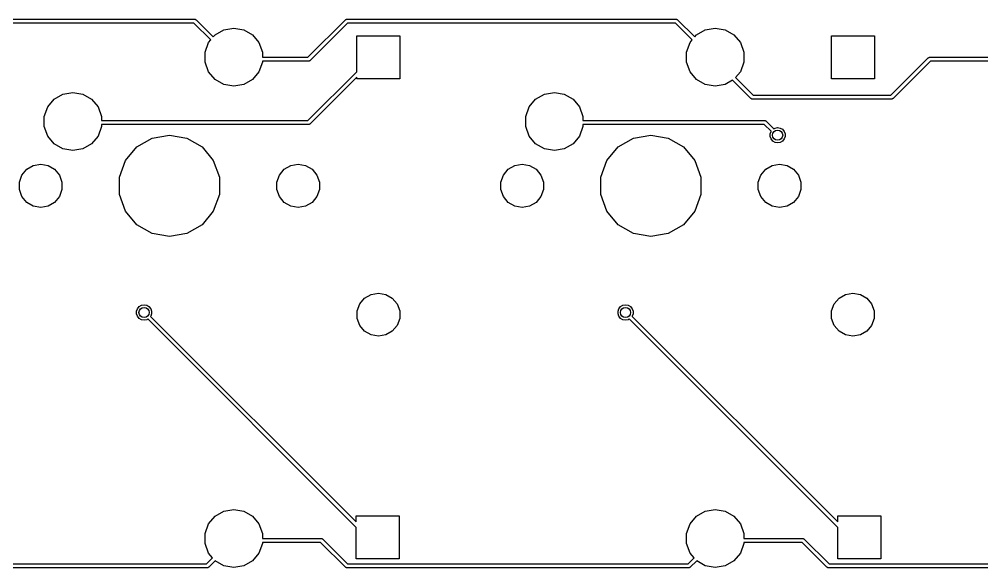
# Model space of a CAD drawing. Extents: x 16 to 277, y -108 to -11.
# Drawn here: x 35.07 to 73.06, y -37.08 to -15.42 of the extents above; entities that cross this region are included whole.
import ezdxf

# ---------------------------------------------------------------- set-up
doc = ezdxf.new("R2010")
doc.units = 0
doc.header["$MEASUREMENT"] = 0
doc.layers.add('BLACK', color=7, linetype='CONTINUOUS')

msp = doc.modelspace()

# ---------------------------------------------------------------- linework, layer by layer
at = {"layer": 'Black'}
for p, q in [((29, -15.4238), (42, -15.4238)), ((42, -15.4238), (42.0033, -15.4244)), ((42.0033, -15.4244), (42.0066, -15.4241)), ((42.0066, -15.4241), (42.0163, -15.4267)), ((42.0163, -15.4267), (42.0261, -15.4284)), ((42.0261, -15.4284), (42.029, -15.4301)), ((42.029, -15.4301), (42.0322, -15.4309)), ((42.0322, -15.4309), (42.0404, -15.4367)), ((42.0404, -15.4367), (42.049, -15.4416)), ((42.049, -15.4416), (42.0511, -15.4442)), ((42.0511, -15.4442), (42.0539, -15.4461)), ((42.0539, -15.4461), (42.7324, -16.1246)), ((46.4684, -16.9238), (47.9461, -15.4461)), ((47.9461, -15.4461), (47.9489, -15.4442)), ((47.9489, -15.4442), (47.951, -15.4416)), ((47.951, -15.4416), (47.9596, -15.4366)), ((47.9596, -15.4366), (47.9678, -15.4309)), ((47.9678, -15.4309), (47.971, -15.4301)), ((47.971, -15.4301), (47.9739, -15.4284)), ((47.9739, -15.4284), (47.9837, -15.4267)), ((47.9837, -15.4267), (47.9934, -15.4241)), ((47.9934, -15.4241), (47.9967, -15.4244)), ((47.9967, -15.4244), (48, -15.4238)), ((48, -15.4238), (61, -15.4238)), ((61, -15.4238), (61.0033, -15.4244)), ((61.0033, -15.4244), (61.0066, -15.4241)), ((61.0066, -15.4241), (61.0163, -15.4267)), ((61.0163, -15.4267), (61.0261, -15.4284)), ((61.0261, -15.4284), (61.029, -15.4301)), ((61.029, -15.4301), (61.0322, -15.4309)), ((61.0322, -15.4309), (61.0404, -15.4367)), ((61.0404, -15.4367), (61.049, -15.4416)), ((61.049, -15.4416), (61.0511, -15.4442)), ((61.0511, -15.4442), (61.0539, -15.4461)), ((61.0539, -15.4461), (61.7324, -16.1246)), ((41.9684, -15.5762), (29.0316, -15.5762)), ((42.634, -16.2418), (41.9684, -15.5762)), ((42.8025, -16.0411), (43.1476, -15.8418)), ((43.1476, -15.8418), (43.54, -15.7726)), ((43.54, -15.7726), (43.9324, -15.8418)), ((43.9324, -15.8418), (44.2775, -16.0411)), ((48.0316, -15.5762), (46.5539, -17.0539)), ((60.9684, -15.5762), (48.0316, -15.5762)), ((61.634, -16.2418), (60.9684, -15.5762)), ((61.8025, -16.0411), (62.1476, -15.8418)), ((62.1476, -15.8418), (62.54, -15.7726)), ((62.54, -15.7726), (62.9324, -15.8418)), ((62.9324, -15.8418), (63.2775, -16.0411)), ((42.5464, -16.3463), (42.634, -16.2418)), ((42.7324, -16.1246), (42.8025, -16.0411)), ((44.2775, -16.0411), (44.5336, -16.3463)), ((48.3978, -17.4944), (48.3978, -16.0759)), ((48.3978, -16.0759), (50.0971, -16.0759)), ((50.0971, -16.0759), (50.0971, -17.7752)), ((61.5464, -16.3463), (61.634, -16.2418)), ((61.7324, -16.1246), (61.8025, -16.0411)), ((63.2775, -16.0411), (63.5336, -16.3463)), ((67.1228, -17.7752), (67.1228, -16.0759)), ((67.1228, -16.0759), (68.8221, -16.0759)), ((68.8221, -16.0759), (68.8221, -17.7752)), ((42.4101, -16.7208), (42.5464, -16.3463)), ((44.5336, -16.3463), (44.6699, -16.7208)), ((61.4101, -16.7208), (61.5464, -16.3463)), ((63.5336, -16.3463), (63.6699, -16.7208)), ((42.4101, -17.1192), (42.4101, -16.7208)), ((44.6699, -16.7208), (44.6699, -16.9238)), ((44.6699, -16.9238), (46.4684, -16.9238)), ((46.5, -17.0762), (44.6699, -17.0762)), ((44.6699, -17.0762), (44.6699, -17.1192)), ((46.5033, -17.0756), (46.5, -17.0762)), ((46.5066, -17.0759), (46.5033, -17.0756)), ((46.5163, -17.0733), (46.5066, -17.0759)), ((46.5261, -17.0716), (46.5163, -17.0733)), ((46.529, -17.0699), (46.5261, -17.0716)), ((46.5322, -17.0691), (46.529, -17.0699)), ((46.5404, -17.0633), (46.5322, -17.0691)), ((46.549, -17.0584), (46.5404, -17.0633)), ((46.5511, -17.0558), (46.549, -17.0584)), ((46.5539, -17.0539), (46.5511, -17.0558)), ((61.4101, -17.1192), (61.4101, -16.7208)), ((63.6699, -16.7208), (63.6699, -17.1192)), ((69.4684, -18.4238), (70.9461, -16.9461)), ((71.0316, -17.0762), (69.5539, -18.5539)), ((70.9461, -16.9461), (70.9489, -16.9442)), ((70.9489, -16.9442), (70.951, -16.9416)), ((70.951, -16.9416), (70.9596, -16.9367)), ((70.9596, -16.9367), (70.9678, -16.9309)), ((70.9678, -16.9309), (70.971, -16.9301)), ((70.971, -16.9301), (70.9739, -16.9284)), ((70.9739, -16.9284), (70.9837, -16.9267)), ((70.9837, -16.9267), (70.9934, -16.9241)), ((70.9934, -16.9241), (70.9967, -16.9244)), ((70.9967, -16.9244), (71, -16.9238)), ((71, -16.9238), (80.4101, -16.9238)), ((80.4101, -17.0762), (71.0316, -17.0762)), ((42.5464, -17.4937), (42.4101, -17.1192)), ((44.6699, -17.1192), (44.5336, -17.4937)), ((61.5464, -17.4937), (61.4101, -17.1192)), ((63.6699, -17.1192), (63.5336, -17.4937)), ((42.8025, -17.7989), (42.5464, -17.4937)), ((43.1476, -17.9982), (42.8025, -17.7989)), ((44.2775, -17.7989), (43.9324, -17.9982)), ((44.5336, -17.4937), (44.2775, -17.7989)), ((46.4684, -19.4238), (48.3978, -17.4944)), ((48.3978, -17.7099), (46.5539, -19.5539)), ((48.3978, -17.7752), (48.3978, -17.7099)), ((50.0971, -17.7752), (48.3978, -17.7752)), ((61.8025, -17.7989), (61.5464, -17.4937)), ((62.1476, -17.9982), (61.8025, -17.7989)), ((63.2228, -17.8305), (62.9324, -17.9982)), ((63.9461, -18.5539), (63.2228, -17.8305)), ((63.5336, -17.4937), (63.3365, -17.7287)), ((63.3365, -17.7287), (64.0316, -18.4238)), ((68.8221, -17.7752), (67.1228, -17.7752)), ((43.54, -18.0674), (43.1476, -17.9982)), ((43.9324, -17.9982), (43.54, -18.0674)), ((62.54, -18.0674), (62.1476, -17.9982)), ((62.9324, -17.9982), (62.54, -18.0674)), ((36.1964, -18.8863), (36.4525, -18.5811)), ((36.4525, -18.5811), (36.7976, -18.3818)), ((36.7976, -18.3818), (37.19, -18.3126)), ((37.19, -18.3126), (37.5824, -18.3818)), ((37.5824, -18.3818), (37.9275, -18.5811)), ((37.9275, -18.5811), (38.1836, -18.8863)), ((55.1964, -18.8863), (55.4525, -18.5811)), ((55.4525, -18.5811), (55.7976, -18.3818)), ((55.7976, -18.3818), (56.19, -18.3126)), ((56.19, -18.3126), (56.5824, -18.3818)), ((56.5824, -18.3818), (56.9275, -18.5811)), ((56.9275, -18.5811), (57.1836, -18.8863)), ((63.9489, -18.5558), (63.9461, -18.5539)), ((63.951, -18.5584), (63.9489, -18.5558)), ((63.9596, -18.5633), (63.951, -18.5584)), ((63.9678, -18.5691), (63.9596, -18.5633)), ((63.971, -18.5699), (63.9678, -18.5691)), ((63.9739, -18.5716), (63.971, -18.5699)), ((63.9837, -18.5733), (63.9739, -18.5716)), ((63.9934, -18.5759), (63.9837, -18.5733)), ((63.9967, -18.5756), (63.9934, -18.5759)), ((64, -18.5762), (63.9967, -18.5756)), ((69.5, -18.5762), (64, -18.5762)), ((64.0316, -18.4238), (69.4684, -18.4238)), ((69.5033, -18.5756), (69.5, -18.5762)), ((69.5066, -18.5759), (69.5033, -18.5756)), ((69.5163, -18.5733), (69.5066, -18.5759)), ((69.5261, -18.5716), (69.5163, -18.5733)), ((69.529, -18.5699), (69.5261, -18.5716)), ((69.5322, -18.5691), (69.529, -18.5699)), ((69.5404, -18.5633), (69.5322, -18.5691)), ((69.549, -18.5584), (69.5404, -18.5633)), ((69.5511, -18.5558), (69.549, -18.5584)), ((69.5539, -18.5539), (69.5511, -18.5558)), ((36.0601, -19.2608), (36.1964, -18.8863)), ((38.1836, -18.8863), (38.3199, -19.2608)), ((55.0601, -19.2608), (55.1964, -18.8863)), ((57.1836, -18.8863), (57.3199, -19.2608)), ((36.0601, -19.6592), (36.0601, -19.2608)), ((38.3199, -19.2608), (38.3199, -19.4238)), ((55.0601, -19.6592), (55.0601, -19.2608)), ((57.3199, -19.2608), (57.3199, -19.4238)), ((36.1964, -20.0337), (36.0601, -19.6592)), ((38.3199, -19.6592), (38.1836, -20.0337)), ((38.3199, -19.4238), (46.4684, -19.4238)), ((46.5, -19.5762), (38.3199, -19.5762)), ((38.3199, -19.5762), (38.3199, -19.6592)), ((46.5033, -19.5756), (46.5, -19.5762)), ((46.5066, -19.5759), (46.5033, -19.5756)), ((46.5163, -19.5733), (46.5066, -19.5759)), ((46.5261, -19.5716), (46.5163, -19.5733)), ((46.529, -19.5699), (46.5261, -19.5716)), ((46.5322, -19.5691), (46.529, -19.5699)), ((46.5404, -19.5633), (46.5322, -19.5691)), ((46.549, -19.5584), (46.5404, -19.5633)), ((46.5511, -19.5558), (46.549, -19.5584)), ((46.5539, -19.5539), (46.5511, -19.5558)), ((55.1964, -20.0337), (55.0601, -19.6592)), ((57.3199, -19.6592), (57.1836, -20.0337)), ((57.3199, -19.4238), (64.5, -19.4238)), ((64.4684, -19.5762), (57.3199, -19.5762)), ((57.3199, -19.5762), (57.3199, -19.6592)), ((64.7403, -19.8481), (64.4684, -19.5762)), ((64.5, -19.4238), (64.5033, -19.4244)), ((64.5033, -19.4244), (64.5066, -19.4241)), ((64.5066, -19.4241), (64.5163, -19.4267)), ((64.5163, -19.4267), (64.5261, -19.4284)), ((64.5261, -19.4284), (64.529, -19.4301)), ((64.529, -19.4301), (64.5322, -19.4309)), ((64.5322, -19.4309), (64.5404, -19.4367)), ((64.5404, -19.4367), (64.549, -19.4416)), ((64.549, -19.4416), (64.5511, -19.4442)), ((64.5511, -19.4442), (64.5539, -19.4461)), ((64.5539, -19.4461), (64.8512, -19.7435)), ((64.8512, -19.7435), (64.897, -19.717)), ((64.897, -19.717), (65, -19.6989)), ((65, -19.6989), (65.103, -19.717)), ((65.103, -19.717), (65.1936, -19.7693)), ((36.4525, -20.3389), (36.1964, -20.0337)), ((38.1836, -20.0337), (37.9275, -20.3389)), ((39.7135, -20.4667), (40.3154, -20.1192)), ((40.3154, -20.1192), (41, -19.9985)), ((41, -19.9985), (41.6846, -20.1192)), ((41.6846, -20.1192), (42.2865, -20.4667)), ((55.4525, -20.3389), (55.1964, -20.0337)), ((57.1836, -20.0337), (56.9275, -20.3389)), ((58.7134, -20.4667), (59.3154, -20.1192)), ((59.3154, -20.1192), (60, -19.9985)), ((60, -19.9985), (60.6846, -20.1192)), ((60.6846, -20.1192), (61.2865, -20.4667)), ((64.7034, -19.9477), (64.7392, -19.8494)), ((64.7034, -20.0523), (64.7034, -19.9477)), ((64.7392, -20.1506), (64.7034, -20.0523)), ((64.7392, -19.8494), (64.7403, -19.8481)), ((65.1936, -19.7693), (65.2608, -19.8494)), ((65.2608, -19.8494), (65.2966, -19.9477)), ((65.2966, -20.0523), (65.2608, -20.1506)), ((65.2966, -19.9477), (65.2966, -20.0523)), ((36.7976, -20.5382), (36.4525, -20.3389)), ((37.9275, -20.3389), (37.5824, -20.5382)), ((39.2666, -20.9992), (39.7135, -20.4667)), ((42.2865, -20.4667), (42.7334, -20.9992)), ((55.7976, -20.5382), (55.4525, -20.3389)), ((56.9275, -20.3389), (56.5824, -20.5382)), ((58.2666, -20.9992), (58.7134, -20.4667)), ((61.2865, -20.4667), (61.7334, -20.9992)), ((64.8064, -20.2307), (64.7392, -20.1506)), ((64.897, -20.283), (64.8064, -20.2307)), ((65, -20.3011), (64.897, -20.283)), ((65.103, -20.283), (65, -20.3011)), ((65.1936, -20.2307), (65.103, -20.283)), ((65.2608, -20.1506), (65.1936, -20.2307)), ((37.19, -20.6074), (36.7976, -20.5382)), ((37.5824, -20.5382), (37.19, -20.6074)), ((56.19, -20.6074), (55.7976, -20.5382)), ((56.5824, -20.5382), (56.19, -20.6074)), ((35.371, -21.3457), (35.6279, -21.1974)), ((35.6279, -21.1974), (35.92, -21.1458)), ((35.92, -21.1458), (36.2121, -21.1974)), ((36.2121, -21.1974), (36.469, -21.3457)), ((39.0289, -21.6524), (39.2666, -20.9992)), ((42.7334, -20.9992), (42.9711, -21.6524)), ((45.531, -21.3457), (45.7879, -21.1974)), ((45.7879, -21.1974), (46.08, -21.1458)), ((46.08, -21.1458), (46.3721, -21.1974)), ((46.3721, -21.1974), (46.629, -21.3457)), ((54.371, -21.3457), (54.6279, -21.1974)), ((54.6279, -21.1974), (54.92, -21.1458)), ((54.92, -21.1458), (55.2121, -21.1974)), ((55.2121, -21.1974), (55.469, -21.3457)), ((58.0289, -21.6524), (58.2666, -20.9992)), ((61.7334, -20.9992), (61.9711, -21.6524)), ((64.531, -21.3457), (64.7879, -21.1974)), ((64.7879, -21.1974), (65.08, -21.1458)), ((65.08, -21.1458), (65.3721, -21.1974)), ((65.3721, -21.1974), (65.629, -21.3457)), ((35.0788, -21.8517), (35.1803, -21.5729)), ((35.1803, -21.5729), (35.371, -21.3457)), ((36.469, -21.3457), (36.6597, -21.5729)), ((36.6597, -21.5729), (36.7612, -21.8517)), ((45.2388, -21.8517), (45.3403, -21.5729)), ((45.3403, -21.5729), (45.531, -21.3457)), ((46.629, -21.3457), (46.8197, -21.5729)), ((46.8197, -21.5729), (46.9212, -21.8517)), ((54.0788, -21.8517), (54.1803, -21.5729)), ((54.1803, -21.5729), (54.371, -21.3457)), ((55.469, -21.3457), (55.6597, -21.5729)), ((55.6597, -21.5729), (55.7612, -21.8517)), ((64.2388, -21.8517), (64.3403, -21.5729)), ((64.3403, -21.5729), (64.531, -21.3457)), ((65.629, -21.3457), (65.8197, -21.5729)), ((65.8197, -21.5729), (65.9212, -21.8517)), ((35.0788, -22.1483), (35.0788, -21.8517)), ((36.7612, -21.8517), (36.7612, -22.1483)), ((39.0289, -22.3476), (39.0289, -21.6524)), ((42.9711, -21.6524), (42.9711, -22.3476)), ((45.2388, -22.1483), (45.2388, -21.8517)), ((46.9212, -21.8517), (46.9212, -22.1483)), ((54.0788, -22.1483), (54.0788, -21.8517)), ((55.7612, -21.8517), (55.7612, -22.1483)), ((58.0289, -22.3476), (58.0289, -21.6524)), ((61.9711, -21.6524), (61.9711, -22.3476)), ((64.2388, -22.1483), (64.2388, -21.8517)), ((65.9212, -21.8517), (65.9212, -22.1483)), ((35.1803, -22.4271), (35.0788, -22.1483)), ((36.7612, -22.1483), (36.6597, -22.4271)), ((39.2666, -23.0008), (39.0289, -22.3476)), ((42.9711, -22.3476), (42.7334, -23.0008)), ((45.3403, -22.4271), (45.2388, -22.1483)), ((46.9212, -22.1483), (46.8197, -22.4271)), ((54.1803, -22.4271), (54.0788, -22.1483)), ((55.7612, -22.1483), (55.6597, -22.4271)), ((58.2666, -23.0008), (58.0289, -22.3476)), ((61.9711, -22.3476), (61.7334, -23.0008)), ((64.3403, -22.4271), (64.2388, -22.1483)), ((65.9212, -22.1483), (65.8197, -22.4271)), ((35.371, -22.6543), (35.1803, -22.4271)), ((35.6279, -22.8026), (35.371, -22.6543)), ((36.469, -22.6543), (36.2121, -22.8026)), ((36.6597, -22.4271), (36.469, -22.6543)), ((45.531, -22.6543), (45.3403, -22.4271)), ((45.7879, -22.8026), (45.531, -22.6543)), ((46.629, -22.6543), (46.3721, -22.8026)), ((46.8197, -22.4271), (46.629, -22.6543)), ((54.371, -22.6543), (54.1803, -22.4271)), ((54.6279, -22.8026), (54.371, -22.6543)), ((55.469, -22.6543), (55.2121, -22.8026)), ((55.6597, -22.4271), (55.469, -22.6543)), ((64.531, -22.6543), (64.3403, -22.4271)), ((64.7879, -22.8026), (64.531, -22.6543)), ((65.629, -22.6543), (65.3721, -22.8026)), ((65.8197, -22.4271), (65.629, -22.6543)), ((35.92, -22.8542), (35.6279, -22.8026)), ((36.2121, -22.8026), (35.92, -22.8542)), ((39.7135, -23.5332), (39.2666, -23.0008)), ((42.7334, -23.0008), (42.2865, -23.5332)), ((46.08, -22.8542), (45.7879, -22.8026)), ((46.3721, -22.8026), (46.08, -22.8542)), ((54.92, -22.8542), (54.6279, -22.8026)), ((55.2121, -22.8026), (54.92, -22.8542)), ((58.7134, -23.5332), (58.2666, -23.0008)), ((61.7334, -23.0008), (61.2865, -23.5332)), ((65.08, -22.8542), (64.7879, -22.8026)), ((65.3721, -22.8026), (65.08, -22.8542)), ((40.3154, -23.8808), (39.7135, -23.5332)), ((42.2865, -23.5332), (41.6846, -23.8808)), ((59.3154, -23.8808), (58.7134, -23.5332)), ((61.2865, -23.5332), (60.6846, -23.8808)), ((41, -24.0015), (40.3154, -23.8808)), ((41.6846, -23.8808), (41, -24.0015)), ((60, -24.0015), (59.3154, -23.8808)), ((60.6846, -23.8808), (60, -24.0015)), ((48.5088, -26.6591), (48.6992, -26.4322)), ((48.6992, -26.4322), (48.9558, -26.2841)), ((48.9558, -26.2841), (49.2475, -26.2326)), ((49.2475, -26.2326), (49.5392, -26.2841)), ((49.5392, -26.2841), (49.7957, -26.4322)), ((49.7957, -26.4322), (49.9861, -26.6591)), ((67.2338, -26.6591), (67.4242, -26.4322)), ((67.4242, -26.4322), (67.6808, -26.2841)), ((67.6808, -26.2841), (67.9725, -26.2326)), ((67.9725, -26.2326), (68.2642, -26.2841)), ((68.2642, -26.2841), (68.5207, -26.4322)), ((68.5207, -26.4322), (68.7111, -26.6591)), ((39.7034, -26.9477), (39.7392, -26.8494)), ((39.7034, -27.0523), (39.7034, -26.9477)), ((39.7392, -26.8494), (39.8064, -26.7693)), ((39.8064, -26.7693), (39.897, -26.717)), ((39.897, -26.717), (40, -26.6989)), ((40, -26.6989), (40.103, -26.717)), ((40.103, -26.717), (40.1936, -26.7693)), ((40.1936, -26.7693), (40.2608, -26.8494)), ((40.2608, -26.8494), (40.2966, -26.9477)), ((40.2966, -26.9477), (40.2966, -27.0523)), ((48.4075, -26.9374), (48.5088, -26.6591)), ((48.4075, -27.2336), (48.4075, -26.9374)), ((49.9861, -26.6591), (50.0874, -26.9374)), ((50.0874, -26.9374), (50.0874, -27.2336)), ((58.7034, -26.9477), (58.7392, -26.8494)), ((58.7034, -27.0523), (58.7034, -26.9477)), ((58.7392, -26.8494), (58.8064, -26.7693)), ((58.8064, -26.7693), (58.897, -26.717)), ((58.897, -26.717), (59, -26.6989)), ((59, -26.6989), (59.103, -26.717)), ((59.103, -26.717), (59.1936, -26.7693)), ((59.1936, -26.7693), (59.2608, -26.8494)), ((59.2608, -26.8494), (59.2966, -26.9477)), ((59.2966, -26.9477), (59.2966, -27.0523)), ((67.1325, -26.9374), (67.2338, -26.6591)), ((67.1325, -27.2336), (67.1325, -26.9374)), ((68.7111, -26.6591), (68.8124, -26.9374)), ((68.8124, -26.9374), (68.8124, -27.2336)), ((39.7392, -27.1506), (39.7034, -27.0523)), ((39.8064, -27.2307), (39.7392, -27.1506)), ((39.897, -27.283), (39.8064, -27.2307)), ((40, -27.3011), (39.897, -27.283)), ((40.103, -27.283), (40, -27.3011)), ((40.1488, -27.2565), (40.103, -27.283)), ((48.3728, -35.4806), (40.1488, -27.2565)), ((40.2608, -27.1506), (40.2597, -27.1519)), ((40.2597, -27.1519), (48.3728, -35.2651)), ((40.2966, -27.0523), (40.2608, -27.1506)), ((48.5088, -27.512), (48.4075, -27.2336)), ((50.0874, -27.2336), (49.9861, -27.512)), ((58.7392, -27.1506), (58.7034, -27.0523)), ((58.8064, -27.2307), (58.7392, -27.1506)), ((58.897, -27.283), (58.8064, -27.2307)), ((59, -27.3011), (58.897, -27.283)), ((59.103, -27.283), (59, -27.3011)), ((59.1488, -27.2565), (59.103, -27.283)), ((67.3728, -35.4806), (59.1488, -27.2565)), ((59.2608, -27.1506), (59.2597, -27.1519)), ((59.2597, -27.1519), (67.3728, -35.2651)), ((59.2966, -27.0523), (59.2608, -27.1506)), ((67.2338, -27.512), (67.1325, -27.2336)), ((68.8124, -27.2336), (68.7111, -27.512)), ((48.6992, -27.7389), (48.5088, -27.512)), ((49.9861, -27.512), (49.7957, -27.7389)), ((67.4242, -27.7389), (67.2338, -27.512)), ((68.7111, -27.512), (68.5207, -27.7389)), ((48.9558, -27.887), (48.6992, -27.7389)), ((49.2475, -27.9384), (48.9558, -27.887)), ((49.5392, -27.887), (49.2475, -27.9384)), ((49.7957, -27.7389), (49.5392, -27.887)), ((67.6808, -27.887), (67.4242, -27.7389)), ((67.9725, -27.9384), (67.6808, -27.887)), ((68.2642, -27.887), (67.9725, -27.9384)), ((68.5207, -27.7389), (68.2642, -27.887)), ((42.8025, -35.0411), (43.1476, -34.8418)), ((43.1476, -34.8418), (43.54, -34.7726)), ((43.54, -34.7726), (43.9324, -34.8418)), ((43.9324, -34.8418), (44.2775, -35.0411)), ((61.8025, -35.0411), (62.1476, -34.8418)), ((62.1476, -34.8418), (62.54, -34.7726)), ((62.54, -34.7726), (62.9324, -34.8418)), ((62.9324, -34.8418), (63.2775, -35.0411)), ((42.5464, -35.3463), (42.8025, -35.0411)), ((44.2775, -35.0411), (44.5336, -35.3463)), ((48.3728, -35.2651), (48.3728, -35.0259)), ((48.3728, -35.0259), (50.0721, -35.0259)), ((50.0721, -35.0259), (50.0721, -36.7251)), ((61.5464, -35.3463), (61.8025, -35.0411)), ((63.2775, -35.0411), (63.5336, -35.3463)), ((67.3728, -35.2651), (67.3728, -35.0259)), ((67.3728, -35.0259), (69.0721, -35.0259)), ((69.0721, -35.0259), (69.0721, -36.7251)), ((42.4101, -35.7208), (42.5464, -35.3463)), ((44.5336, -35.3463), (44.6699, -35.7208)), ((48.3728, -36.7251), (48.3728, -35.4806)), ((61.4101, -35.7208), (61.5464, -35.3463)), ((63.5336, -35.3463), (63.6699, -35.7208)), ((67.3728, -36.7251), (67.3728, -35.4806)), ((42.4101, -36.1192), (42.4101, -35.7208)), ((44.6699, -35.7208), (44.6699, -35.9238)), ((44.6699, -35.9238), (47, -35.9238)), ((46.9684, -36.0762), (44.6699, -36.0762)), ((44.6699, -36.0762), (44.6699, -36.1192)), ((47.9461, -37.0539), (46.9684, -36.0762)), ((47, -35.9238), (47.0033, -35.9244)), ((47.0033, -35.9244), (47.0066, -35.9241)), ((47.0066, -35.9241), (47.0163, -35.9267)), ((47.0163, -35.9267), (47.0261, -35.9284)), ((47.0261, -35.9284), (47.029, -35.9301)), ((47.029, -35.9301), (47.0322, -35.9309)), ((47.0322, -35.9309), (47.0404, -35.9367)), ((47.0404, -35.9367), (47.049, -35.9416)), ((47.049, -35.9416), (47.0511, -35.9442)), ((47.0511, -35.9442), (47.0539, -35.9461)), ((47.0539, -35.9461), (48.0316, -36.9238)), ((61.4101, -36.1192), (61.4101, -35.7208)), ((63.6699, -35.7208), (63.6699, -35.9238)), ((63.6699, -35.9238), (66, -35.9238)), ((65.9684, -36.0762), (63.6699, -36.0762)), ((63.6699, -36.0762), (63.6699, -36.1192)), ((66.9461, -37.0539), (65.9684, -36.0762)), ((66, -35.9238), (66.0033, -35.9244)), ((66.0033, -35.9244), (66.0066, -35.9241)), ((66.0066, -35.9241), (66.0163, -35.9267)), ((66.0163, -35.9267), (66.0261, -35.9284)), ((66.0261, -35.9284), (66.029, -35.9301)), ((66.029, -35.9301), (66.0322, -35.9309)), ((66.0322, -35.9309), (66.0404, -35.9367)), ((66.0404, -35.9367), (66.049, -35.9416)), ((66.049, -35.9416), (66.0511, -35.9442)), ((66.0511, -35.9442), (66.0539, -35.9461)), ((66.0539, -35.9461), (67.0316, -36.9238)), ((42.5464, -36.4937), (42.4101, -36.1192)), ((44.6699, -36.1192), (44.5336, -36.4937)), ((61.5464, -36.4937), (61.4101, -36.1192)), ((63.6699, -36.1192), (63.5336, -36.4937)), ((42.4684, -36.9238), (42.707, -36.6852)), ((42.707, -36.6852), (42.5464, -36.4937)), ((42.8065, -36.8013), (42.5539, -37.0539)), ((43.1476, -36.9982), (42.8065, -36.8013)), ((44.2775, -36.7989), (43.9324, -36.9982)), ((44.5336, -36.4937), (44.2775, -36.7989)), ((50.0721, -36.7251), (48.3728, -36.7251)), ((61.4684, -36.9238), (61.707, -36.6852)), ((61.707, -36.6852), (61.5464, -36.4937)), ((61.8065, -36.8013), (61.5539, -37.0539)), ((62.1476, -36.9982), (61.8065, -36.8013)), ((63.2775, -36.7989), (62.9324, -36.9982)), ((63.5336, -36.4937), (63.2775, -36.7989)), ((69.0721, -36.7251), (67.3728, -36.7251)), ((42.5, -37.0762), (29, -37.0762)), ((29.0316, -36.9238), (42.4684, -36.9238)), ((42.5033, -37.0756), (42.5, -37.0762)), ((42.5066, -37.0759), (42.5033, -37.0756)), ((42.5163, -37.0733), (42.5066, -37.0759)), ((42.5261, -37.0716), (42.5163, -37.0733)), ((42.529, -37.0699), (42.5261, -37.0716)), ((42.5322, -37.0691), (42.529, -37.0699)), ((42.5404, -37.0633), (42.5322, -37.0691)), ((42.549, -37.0584), (42.5404, -37.0633)), ((42.5511, -37.0558), (42.549, -37.0584)), ((42.5539, -37.0539), (42.5511, -37.0558)), ((43.54, -37.0674), (43.1476, -36.9982)), ((43.9324, -36.9982), (43.54, -37.0674)), ((47.9489, -37.0558), (47.9461, -37.0539)), ((47.951, -37.0584), (47.9489, -37.0558)), ((47.9596, -37.0634), (47.951, -37.0584)), ((47.9678, -37.0691), (47.9596, -37.0634)), ((47.971, -37.0699), (47.9678, -37.0691)), ((47.9739, -37.0716), (47.971, -37.0699)), ((47.9837, -37.0733), (47.9739, -37.0716)), ((47.9934, -37.0759), (47.9837, -37.0733)), ((47.9967, -37.0756), (47.9934, -37.0759)), ((48, -37.0762), (47.9967, -37.0756)), ((61.5, -37.0762), (48, -37.0762)), ((48.0316, -36.9238), (61.4684, -36.9238)), ((61.5033, -37.0756), (61.5, -37.0762)), ((61.5066, -37.0759), (61.5033, -37.0756)), ((61.5163, -37.0733), (61.5066, -37.0759)), ((61.5261, -37.0716), (61.5163, -37.0733)), ((61.529, -37.0699), (61.5261, -37.0716)), ((61.5322, -37.0691), (61.529, -37.0699)), ((61.5404, -37.0633), (61.5322, -37.0691)), ((61.549, -37.0584), (61.5404, -37.0633)), ((61.5511, -37.0558), (61.549, -37.0584)), ((61.5539, -37.0539), (61.5511, -37.0558)), ((62.54, -37.0674), (62.1476, -36.9982)), ((62.9324, -36.9982), (62.54, -37.0674)), ((66.9489, -37.0558), (66.9461, -37.0539)), ((66.951, -37.0584), (66.9489, -37.0558)), ((66.9596, -37.0634), (66.951, -37.0584)), ((66.9678, -37.0691), (66.9596, -37.0634)), ((66.971, -37.0699), (66.9678, -37.0691)), ((66.9739, -37.0716), (66.971, -37.0699)), ((66.9837, -37.0733), (66.9739, -37.0716)), ((66.9934, -37.0759), (66.9837, -37.0733)), ((66.9967, -37.0756), (66.9934, -37.0759)), ((67, -37.0762), (66.9967, -37.0756)), ((80.5, -37.0762), (67, -37.0762)), ((67.0316, -36.9238), (80.4684, -36.9238))]:
    msp.add_line(p, q, dxfattribs=at)
for centre in [(65, -20), (40, -27), (59, -27)]:
    msp.add_circle(centre, 0.2, dxfattribs=at)

doc.saveas('drawing.dxf')
